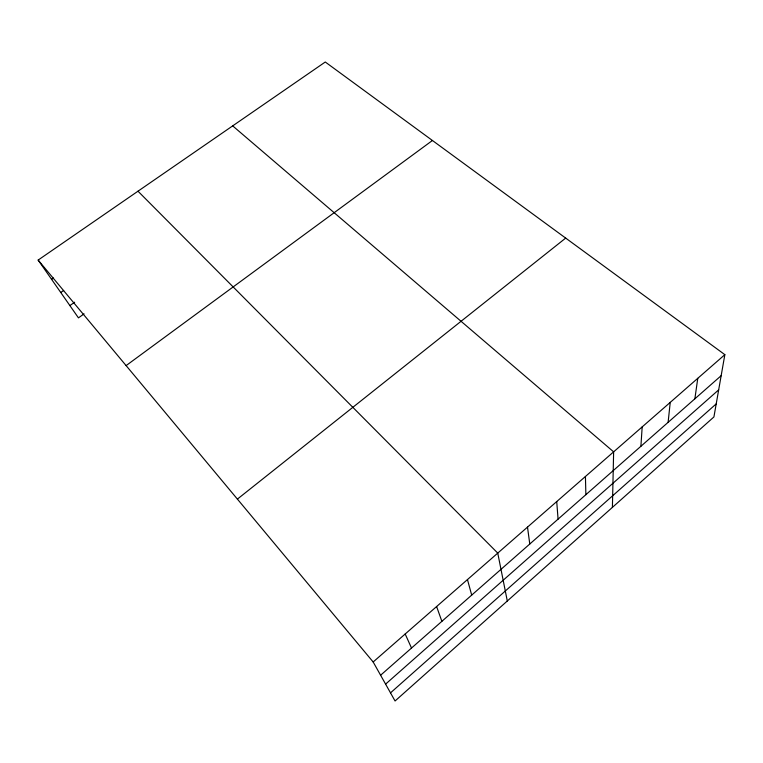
<?xml version="1.0" encoding="UTF-8"?>
<svg xmlns="http://www.w3.org/2000/svg" width="763" height="763" viewBox="0 0 763 763"><rect width="100%" height="100%" fill="white"/><g stroke="black" fill="none" stroke-linecap="round" stroke-linejoin="round"><path stroke-width="1.14" d="M612.403 507.376L613.633 451.849L232.686 125.876M640.901 446.279L642.179 426.899M668.111 422.34L670.229 402.397M694.864 398.82L697.773 378.324M724.85 354.661L713.92 416.941L395.062 700.987L373.164 661.979L38.15 260.069L325.276 62.013L724.85 354.661L373.164 661.979M390.503 692.871L716.209 403.885M385.601 684.125L718.67 389.864M380.603 675.236L721.159 375.682M237.398 499.107L565.688 238.094M126.114 365.601L432.43 140.487M84.064 313.87L78.446 317.866L38.15 260.069M69.881 305.581L74.65 302.215M60.754 292.496L63.672 290.455M51.598 279.363L53.505 278.028M137.989 191.198L497.753 553.108L507.3 601.006M405.182 633.996L411.515 648.045M436.608 606.537L441.872 621.34M467.461 579.575L471.696 595.111M527.5 527.109L529.78 544.019M556.723 501.577L558.068 519.136M585.431 476.494L585.879 494.672"/></g></svg>
